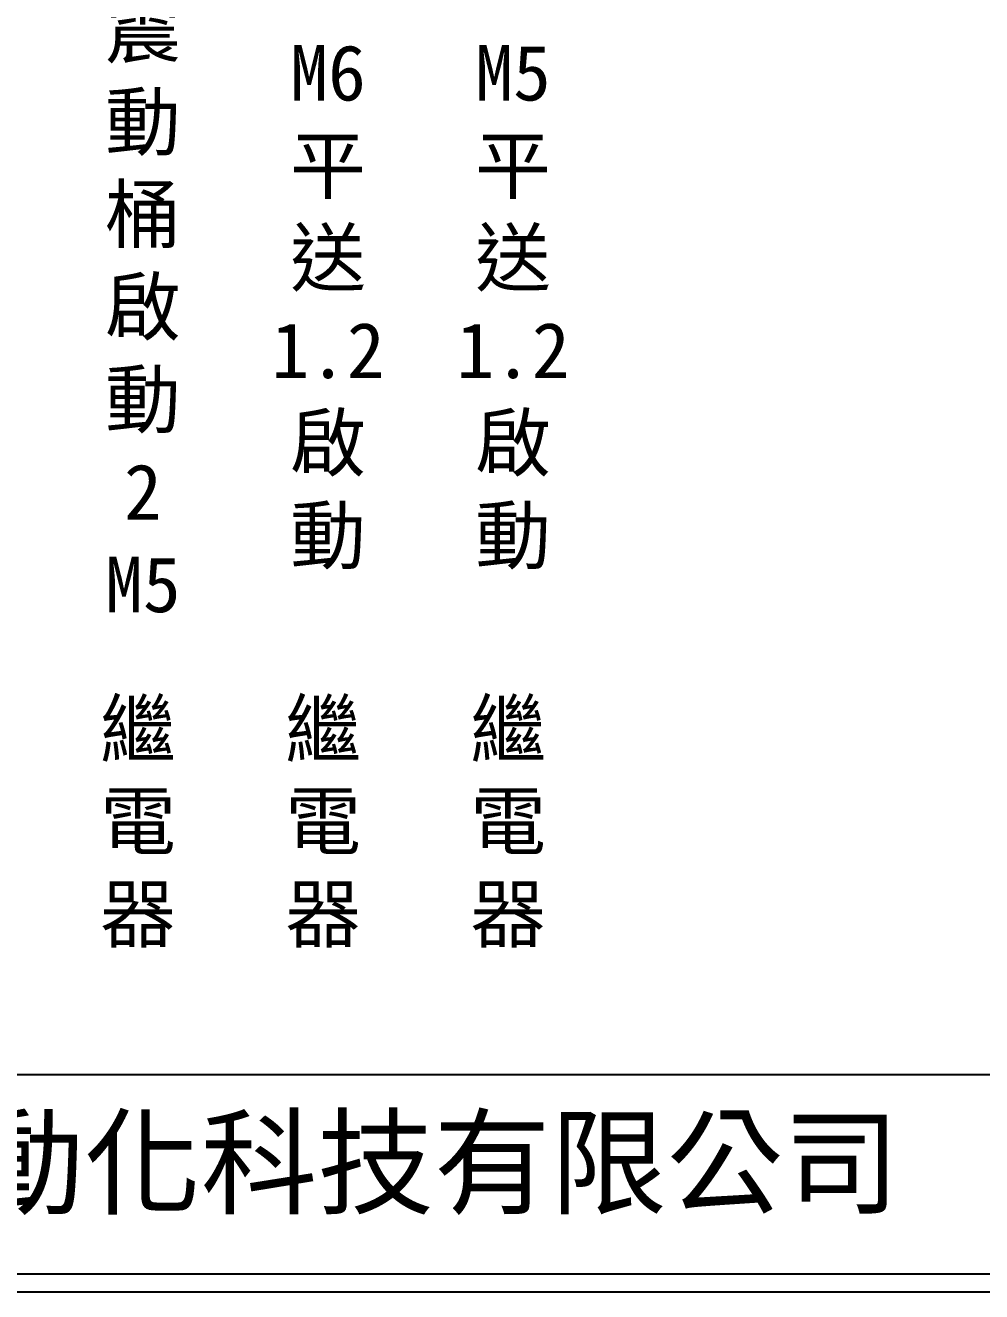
# Model space of a CAD drawing. Extents: x 889 to 1176, y 251 to 455.
# Drawn here: x 956.3 to 1023.5, y 251.2 to 340.2 of the extents above; entities that cross this region are included whole.
import ezdxf

# ---------------------------------------------------------------- set-up
doc = ezdxf.new("R2010")
doc.units = 0
doc.layers.add('圖框層', color=7, linetype='CONTINUOUS')
doc.layers.add('標尺寸層', color=3, linetype='CONTINUOUS')
doc.styles.add('CNS', font='romanc.shx', dxfattribs={"bigfont": 'chineset.shx'})
doc.styles.add('STSL', font='kaiu.ttf')

msp = doc.modelspace()

# ---------------------------------------------------------------- linework, layer by layer
at = {"layer": '圖框層', "color": 7}
for p, q in [((890.321, 266.445), (1174.821, 266.445)), ((890.321, 252.445), (1174.821, 252.445)), ((889.071, 251.195), (1176.071, 251.195))]:
    msp.add_line(p, q, dxfattribs=at)

# ---------------------------------------------------------------- texts
at = {"layer": '圖框層', "color": 7, "style": 'STSL'}
msp.add_text('泓陞自動化科技有限公司', height=6, dxfattribs=at).set_placement((927.675, 257.271))
at = {"layer": '標尺寸層', "color": 7, "char_height": 3.9, "attachment_point": 5, "style": 'CNS'}
for s, insert, width in [('{\\fDFKai-SB|b0|i0|c136|p65;震動桶啟動2\\PM5}', (964.524, 320.36), 2.84806), ('{\\fDFKai-SB|b0|i0|c136|p65;M6平送1.2啟動}', (977.531, 320.36), 2.84806), ('{\\fDFKai-SB|b0|i0|c136|p65;M5平送1.2啟動}', (990.531, 320.36), 2.84806), ('{\\fDFKai-SB|b0|i0|c136|p65;繼電器}', (964.179, 284.036), 8.6627), ('{\\fDFKai-SB|b0|i0|c136|p65;繼電器}', (977.186, 284.036), 8.6627), ('{\\fDFKai-SB|b0|i0|c136|p65;繼電器}', (990.186, 284.036), 8.6627)]:
    msp.add_mtext(s, dxfattribs=dict(at, insert=insert, width=width))

doc.saveas('drawing.dxf')
